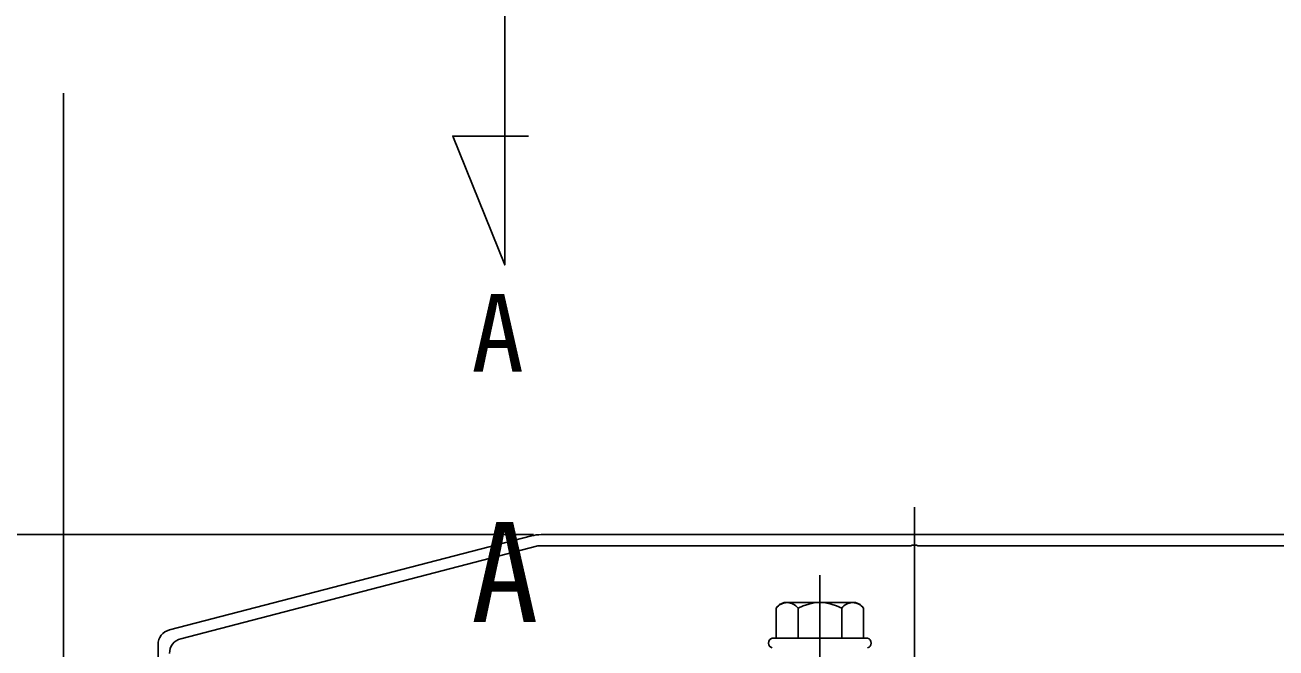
# Model space of a CAD drawing. Units: millimetres, scale not verified. Extents: x -875 to 875, y -1307 to 1299.
# Drawn here: x -514 to -348.6, y -554.5 to -472 of the extents above; entities that cross this region are included whole.
import ezdxf
from ezdxf.enums import TextEntityAlignment as Align

# ---------------------------------------------------------------- set-up
doc = ezdxf.new("R2010")
doc.units = ezdxf.units.MM
doc.header["$LTSCALE"] = 4
for name, color, linetype in [('0-1_USER1', 3, 'Continuous'), ('0-2_YKK_11', 7, 'Continuous'), ('0-3_YKK_12', 2, 'Continuous'), ('0-4_YKK_13', 4, 'Continuous'), ('0-5_YKK_D', 6, 'Continuous')]:
    doc.layers.add(name, color=color, linetype=linetype)
doc.styles.add('ＭＳ ゴシック', font='')
doc.styles.get('ＭＳ ゴシック').set_extended_font_data('MS Gothic')

msp = doc.modelspace()

# ---------------------------------------------------------------- linework, layer by layer
at = {"layer": '0-2_YKK_11'}
for p, q in [((-447.019, -539.612), (-494.903, -552.062)), ((-347.039, -539.451), (-445.761, -539.451))]:
    msp.add_line(p, q, dxfattribs=at)
for points in [[(-493.403, -553.221), (-446.208, -540.951), (-396.858, -540.951), (-396.675, -540.831), (-396.125, -540.831), (-395.942, -540.951), (-346.592, -540.951), (-299.397, -553.221)], [(-496.4, -553.997), (-496.4, -589.451), (-495, -589.451), (-495, -583.851)]]:
    msp.add_lwpolyline(points, dxfattribs=at)
for centre, radius, start, end in [((-445.761, -544.451), 5, 89.99998, 104.5742), ((-494.4, -553.997), 2, 104.57423, 180), ((-492.9, -555.157), 2, 104.57423, 180)]:
    msp.add_arc(centre, radius, start, end, dxfattribs=at)
at = {"layer": '0-3_YKK_12'}
for p, q in [((-508.9, -614.451), (-508.9, -481.006)), ((-396.4, -1206.738), (-396.4, -535.829))]:
    msp.add_line(p, q, dxfattribs=at)
msp.add_lwpolyline([(-749.234, -463.764), (-450.565, -463.764), (-450.565, -503.764), (-457.442, -486.703), (-447.442, -486.703)], dxfattribs=at)
at = {"layer": '0-4_YKK_13'}
for p, q in [((-408.9, -613.205), (-408.9, -544.806)), ((-414.674, -549.168), (-414.674, -553.151)), ((-404.166, -548.451), (-413.634, -548.451)), ((-411.787, -549.168), (-411.787, -553.151)), ((-406.013, -549.168), (-406.013, -553.151)), ((-403.126, -549.168), (-403.126, -553.151)), ((-415.2, -553.151), (-402.6, -553.151))]:
    msp.add_line(p, q, dxfattribs=at)
for centre, radius, start, end in [((-413.207, -550.182), 1.783, 103.8788, 145.34907), ((-413.23, -550.262), 1.811, 37.14955, 142.85045), ((-408.9, -554.618), 6.168, 62.09187, 117.90813), ((-404.57, -550.262), 1.811, 37.14955, 142.85045), ((-404.593, -550.182), 1.783, 34.65093, 76.1212), ((-415.027, -553.801), 0.672, 104.86282, 255.13718), ((-402.772, -553.801), 0.672, 284.86282, 75.13718)]:
    msp.add_arc(centre, radius, start, end, dxfattribs=at)
at = {"layer": '0-5_YKK_D'}
for p, q in [((-496.761, -539.451), (-785.9, -539.451)), ((-446.761, -539.451), (-630.7, -539.451))]:
    msp.add_line(p, q, dxfattribs=at)

# ---------------------------------------------------------------- texts
at = {"layer": '0-1_USER1', "style": 'ＭＳ ゴシック'}
for height, p in [(10.26, (-454.99, -520.949)), (13.2, (-455.058, -554.949))]:
    msp.add_text('A', height=height, dxfattribs=at).set_placement(p, align=Align.BOTTOM_LEFT)

doc.saveas('drawing.dxf')
